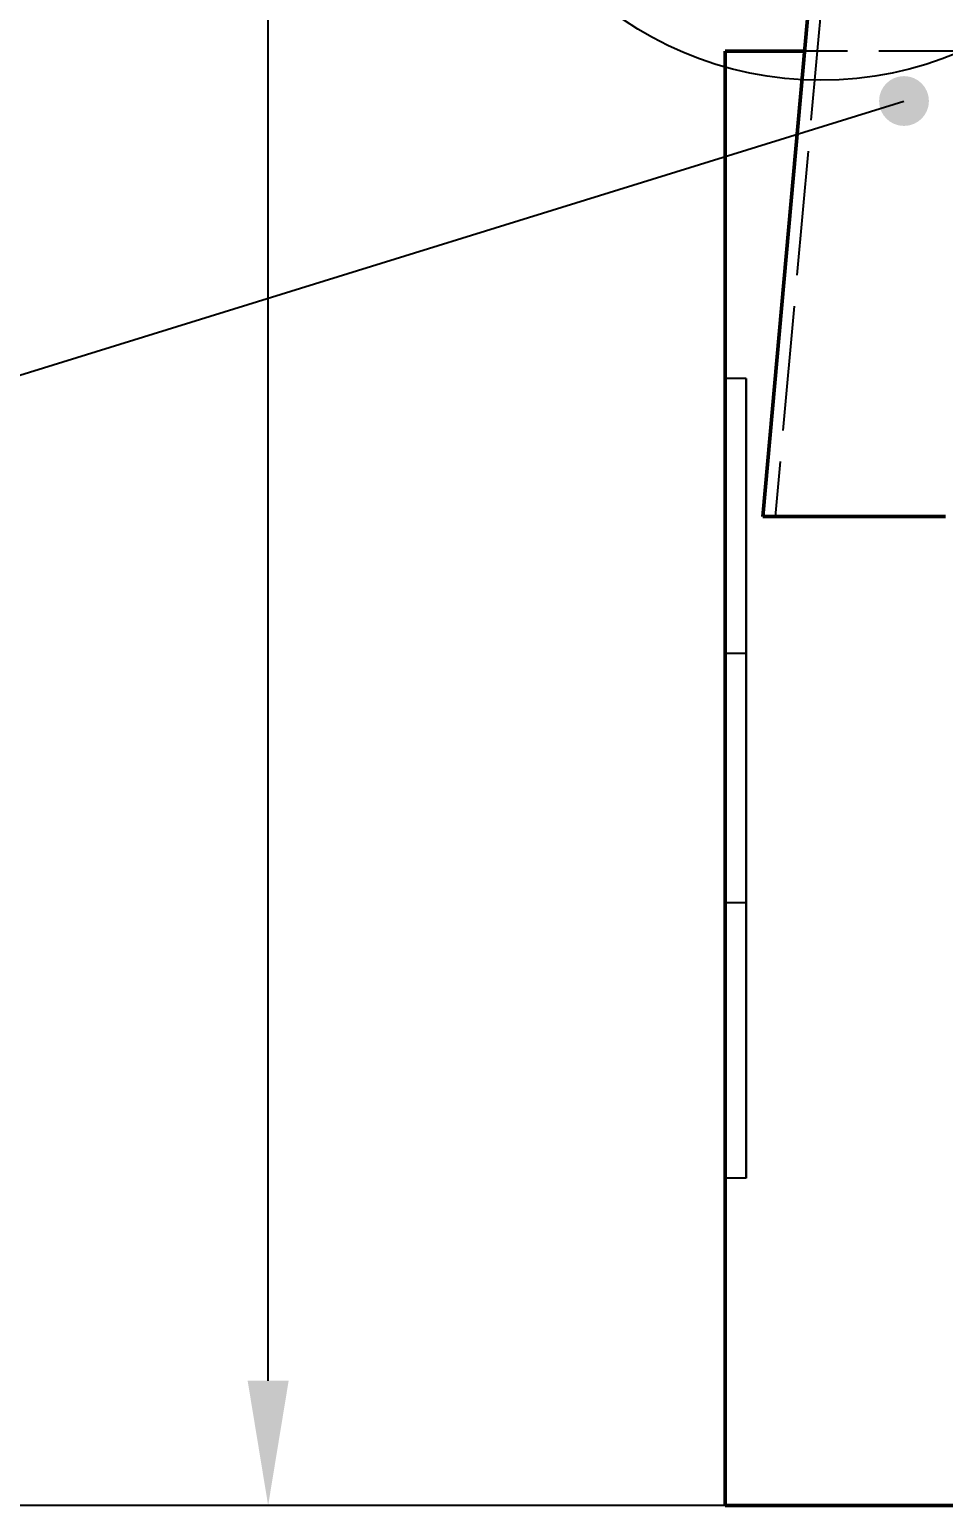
# Model space of a CAD drawing. Header units: millimetres. Extents: x 0 to 594, y 0 to 420.
# Drawn here: x 47.26 to 69.25, y 269 to 304.52 of the extents above; entities that cross this region are included whole.
import ezdxf

# ---------------------------------------------------------------- set-up
doc = ezdxf.new("R2010")
doc.units = ezdxf.units.MM
doc.linetypes.add('ISO02-TRAZOS', pattern=[3.75, 3, -0.75])
for name, color, linetype, lineweight in [('01-VISIBLE', 7, 'CONTINUOUS', 50), ('02-OCULTA', 4, 'ISO02-TRAZOS', 25), ('04-COTA', 3, 'CONTINUOUS', 25), ('08-FINA', 5, 'CONTINUOUS', 25)]:
    doc.layers.add(name, color=color, linetype=linetype, lineweight=lineweight)
doc.styles.add('ISO3098', font='isocpeur.ttf')
doc.dimstyles.new('FLAMA-ISO', dxfattribs={"dimtxt": 3.5, "dimasz": 3, "dimexe": 2, "dimexo": 1, "dimgap": 1, "dimtad": 1, "dimdec": 1, "dimtxsty": 'ISO3098', "dimcen": 2.5, "dimclrd": 3, "dimclre": 3, "dimclrt": 3, "dimazin": 3, "dimtfac": 1, "dimtmove": 0, "dimatfit": 3, "dimlwd": 25, "dimlwe": 25})

msp = doc.modelspace()

# ---------------------------------------------------------------- hatches: boundary and pattern name
at = {"layer": '08-FINA'}
h = msp.add_hatch(color=7, dxfattribs=at)
h.dxf.hatch_style = 1
edge = h.paths.add_edge_path()
edge.add_arc((68.3, 302.8), 0.6, 0, 360)

# ---------------------------------------------------------------- linework, layer by layer
at = {"layer": '01-VISIBLE'}
for p, q in [((66.7, 312.8), (64.9, 292.8)), ((65.908, 304), (64, 304)), ((71, 269), (64, 269))]:
    msp.add_line(p, q, dxfattribs=at)
for points in [[(64, 269), (64, 269.087), (64, 269.175), (64, 269.262), (64, 269.35), (64, 269.437), (64, 269.525), (64, 269.612), (64, 269.7), (64, 269.787), (64, 269.875), (64, 269.962), (64, 270.05), (64, 270.137), (64, 270.225), (64, 270.312), (64, 270.4), (64, 270.487), (64, 270.575), (64, 270.662), (64, 270.75), (64, 270.837), (64, 270.925), (64, 271.012), (64, 271.1), (64, 271.187), (64, 271.275), (64, 271.362), (64, 271.45), (64, 271.537), (64, 271.625), (64, 271.712), (64, 271.8), (64, 271.887), (64, 271.975), (64, 272.062), (64, 272.15), (64, 272.237), (64, 272.325), (64, 272.412), (64, 272.5), (64, 272.587), (64, 272.675), (64, 272.762), (64, 272.85), (64, 272.937), (64, 273.025), (64, 273.112), (64, 273.2), (64, 273.287), (64, 273.375), (64, 273.462), (64, 273.55), (64, 273.637), (64, 273.725), (64, 273.812), (64, 273.9), (64, 273.987), (64, 274.075), (64, 274.162), (64, 274.25), (64, 274.337), (64, 274.425), (64, 274.512), (64, 274.6), (64, 274.687), (64, 274.775), (64, 274.862), (64, 274.95), (64, 275.037), (64, 275.125), (64, 275.212), (64, 275.3), (64, 275.387), (64, 275.475), (64, 275.562), (64, 275.65), (64, 275.737), (64, 275.825), (64, 275.912), (64, 276), (64, 276.087), (64, 276.175), (64, 276.262), (64, 276.35), (64, 276.437), (64, 276.525), (64, 276.612), (64, 276.7), (64, 276.787), (64, 276.875), (64, 276.962), (64, 277.05), (64, 277.137), (64, 277.225), (64, 277.312), (64, 277.4), (64, 277.487), (64, 277.575), (64, 277.662), (64, 277.75), (64, 277.837), (64, 277.925), (64, 278.012), (64, 278.1), (64, 278.187), (64, 278.275), (64, 278.362), (64, 278.45), (64, 278.537), (64, 278.625), (64, 278.712), (64, 278.8), (64, 278.887), (64, 278.975), (64, 279.062), (64, 279.15), (64, 279.237), (64, 279.325), (64, 279.412), (64, 279.5), (64, 279.587), (64, 279.675), (64, 279.762), (64, 279.85), (64, 279.937), (64, 280.025), (64, 280.112), (64, 280.2), (64, 280.287), (64, 280.375), (64, 280.462), (64, 280.55), (64, 280.637), (64, 280.725), (64, 280.812), (64, 280.9), (64, 280.987), (64, 281.075), (64, 281.162), (64, 281.25), (64, 281.337), (64, 281.425), (64, 281.512), (64, 281.6), (64, 281.687), (64, 281.775), (64, 281.862), (64, 281.95), (64, 282.037), (64, 282.125), (64, 282.212), (64, 282.3), (64, 282.387), (64, 282.475), (64, 282.562), (64, 282.65), (64, 282.737), (64, 282.825), (64, 282.912), (64, 283), (64, 283.087), (64, 283.175), (64, 283.262), (64, 283.35), (64, 283.437), (64, 283.525), (64, 283.612), (64, 283.7), (64, 283.787), (64, 283.875), (64, 283.962), (64, 284.05), (64, 284.137), (64, 284.225), (64, 284.312), (64, 284.4), (64, 284.487), (64, 284.575), (64, 284.662), (64, 284.75), (64, 284.837), (64, 284.925), (64, 285.012), (64, 285.1), (64, 285.187), (64, 285.275), (64, 285.362), (64, 285.45), (64, 285.537), (64, 285.625), (64, 285.712), (64, 285.8), (64, 285.887), (64, 285.975), (64, 286.062), (64, 286.15), (64, 286.237), (64, 286.325), (64, 286.412), (64, 286.5), (64, 286.587), (64, 286.675), (64, 286.762), (64, 286.85), (64, 286.937), (64, 287.025), (64, 287.112), (64, 287.2), (64, 287.287), (64, 287.375), (64, 287.462), (64, 287.55), (64, 287.637), (64, 287.725), (64, 287.812), (64, 287.9), (64, 287.987), (64, 288.075), (64, 288.162), (64, 288.25), (64, 288.337), (64, 288.425), (64, 288.512), (64, 288.6), (64, 288.687), (64, 288.775), (64, 288.862), (64, 288.95), (64, 289.037), (64, 289.125), (64, 289.212), (64, 289.3), (64, 289.387), (64, 289.475), (64, 289.562), (64, 289.65), (64, 289.737), (64, 289.825), (64, 289.912), (64, 290), (64, 290.087), (64, 290.175), (64, 290.262), (64, 290.35), (64, 290.437), (64, 290.525), (64, 290.612), (64, 290.7), (64, 290.787), (64, 290.875), (64, 290.962), (64, 291.05), (64, 291.137), (64, 291.225), (64, 291.312), (64, 291.4), (64, 291.487), (64, 291.575), (64, 291.662), (64, 291.75), (64, 291.837), (64, 291.925), (64, 292.012), (64, 292.1), (64, 292.187), (64, 292.275), (64, 292.362), (64, 292.45), (64, 292.537), (64, 292.625), (64, 292.712), (64, 292.8), (64, 292.887), (64, 292.975), (64, 293.062), (64, 293.15), (64, 293.237), (64, 293.325), (64, 293.412), (64, 293.5), (64, 293.587), (64, 293.675), (64, 293.762), (64, 293.85), (64, 293.937), (64, 294.025), (64, 294.112), (64, 294.2), (64, 294.287), (64, 294.375), (64, 294.462), (64, 294.55), (64, 294.637), (64, 294.725), (64, 294.812), (64, 294.9), (64, 294.987), (64, 295.075), (64, 295.162), (64, 295.25), (64, 295.337), (64, 295.425), (64, 295.512), (64, 295.6), (64, 295.687), (64, 295.775), (64, 295.862), (64, 295.95), (64, 296.037), (64, 296.125), (64, 296.212), (64, 296.3), (64, 296.387), (64, 296.475), (64, 296.562), (64, 296.65), (64, 296.737), (64, 296.825), (64, 296.912), (64, 297), (64, 297.087), (64, 297.175), (64, 297.262), (64, 297.35), (64, 297.437), (64, 297.525), (64, 297.612), (64, 297.7), (64, 297.787), (64, 297.875), (64, 297.962), (64, 298.05), (64, 298.137), (64, 298.225), (64, 298.312), (64, 298.4), (64, 298.487), (64, 298.575), (64, 298.662), (64, 298.75), (64, 298.837), (64, 298.925), (64, 299.012), (64, 299.1), (64, 299.187), (64, 299.275), (64, 299.362), (64, 299.45), (64, 299.537), (64, 299.625), (64, 299.712), (64, 299.8), (64, 299.887), (64, 299.975), (64, 300.062), (64, 300.15), (64, 300.237), (64, 300.325), (64, 300.412), (64, 300.5), (64, 300.587), (64, 300.675), (64, 300.762), (64, 300.85), (64, 300.937), (64, 301.025), (64, 301.112), (64, 301.2), (64, 301.287), (64, 301.375), (64, 301.462), (64, 301.55), (64, 301.637), (64, 301.725), (64, 301.812), (64, 301.9), (64, 301.987), (64, 302.075), (64, 302.162), (64, 302.25), (64, 302.337), (64, 302.425), (64, 302.512), (64, 302.6), (64, 302.687), (64, 302.775), (64, 302.862), (64, 302.95), (64, 303.037), (64, 303.125), (64, 303.212), (64, 303.3), (64, 303.387), (64, 303.475), (64, 303.562), (64, 303.65), (64, 303.737), (64, 303.825), (64, 303.912), (64, 304)], [(69.3, 292.8), (69.25, 292.8), (69.2, 292.8), (69.15, 292.8), (69.1, 292.8), (69.05, 292.8), (69, 292.8), (68.95, 292.8), (68.9, 292.8), (68.85, 292.8), (68.8, 292.8), (68.75, 292.8), (68.7, 292.8), (68.65, 292.8), (68.6, 292.8), (68.55, 292.8), (68.5, 292.8), (68.45, 292.8), (68.4, 292.8), (68.35, 292.8), (68.3, 292.8), (68.25, 292.8), (68.2, 292.8), (68.15, 292.8), (68.1, 292.8), (68.05, 292.8), (68, 292.8), (67.95, 292.8), (67.9, 292.8), (67.85, 292.8), (67.8, 292.8), (67.75, 292.8), (67.7, 292.8), (67.65, 292.8), (67.6, 292.8), (67.55, 292.8), (67.5, 292.8), (67.45, 292.8), (67.4, 292.8), (67.35, 292.8), (67.3, 292.8), (67.25, 292.8), (67.2, 292.8), (67.15, 292.8), (67.1, 292.8), (67.05, 292.8), (67, 292.8), (66.95, 292.8), (66.9, 292.8), (66.85, 292.8), (66.8, 292.8), (66.75, 292.8), (66.7, 292.8), (66.65, 292.8), (66.6, 292.8), (66.55, 292.8), (66.5, 292.8), (66.45, 292.8), (66.4, 292.8), (66.35, 292.8), (66.3, 292.8), (66.25, 292.8), (66.2, 292.8), (66.15, 292.8), (66.1, 292.8), (66.05, 292.8), (66, 292.8), (65.95, 292.8), (65.9, 292.8), (65.85, 292.8), (65.8, 292.8), (65.75, 292.8), (65.7, 292.8), (65.65, 292.8), (65.6, 292.8), (65.55, 292.8), (65.5, 292.8), (65.45, 292.8), (65.4, 292.8), (65.35, 292.8), (65.3, 292.8), (65.25, 292.8), (65.2, 292.8), (65.15, 292.8), (65.1, 292.8), (65.05, 292.8), (65, 292.8), (64.95, 292.8), (64.9, 292.8)]]:
    msp.add_lwpolyline(points, dxfattribs=at)
at = {"layer": '02-OCULTA'}
for p, q in [((67, 312.8), (65.2, 292.8)), ((70.692, 304), (65.908, 304)), ((64.5, 296.125), (64, 296.125)), ((64.5, 289.5), (64, 289.5)), ((64.5, 283.5), (64, 283.5)), ((64.5, 276.875), (64, 276.875))]:
    msp.add_line(p, q, dxfattribs=at)
for points in [[(64, 304), (64, 303.912), (64, 303.825), (64, 303.737), (64, 303.65), (64, 303.562), (64, 303.475), (64, 303.387), (64, 303.3), (64, 303.212), (64, 303.125), (64, 303.037), (64, 302.95), (64, 302.862), (64, 302.775), (64, 302.687), (64, 302.6), (64, 302.512), (64, 302.425), (64, 302.337), (64, 302.25), (64, 302.162), (64, 302.075), (64, 301.987), (64, 301.9), (64, 301.812), (64, 301.725), (64, 301.637), (64, 301.55), (64, 301.462), (64, 301.375), (64, 301.287), (64, 301.2), (64, 301.112), (64, 301.025), (64, 300.937), (64, 300.85), (64, 300.762), (64, 300.675), (64, 300.587), (64, 300.5), (64, 300.412), (64, 300.325), (64, 300.237), (64, 300.15), (64, 300.062), (64, 299.975), (64, 299.887), (64, 299.8), (64, 299.712), (64, 299.625), (64, 299.537), (64, 299.45), (64, 299.362), (64, 299.275), (64, 299.187), (64, 299.1), (64, 299.012), (64, 298.925), (64, 298.837), (64, 298.75), (64, 298.662), (64, 298.575), (64, 298.487), (64, 298.4), (64, 298.312), (64, 298.225), (64, 298.137), (64, 298.05), (64, 297.962), (64, 297.875), (64, 297.787), (64, 297.7), (64, 297.612), (64, 297.525), (64, 297.437), (64, 297.35), (64, 297.262), (64, 297.175), (64, 297.087), (64, 297), (64, 296.912), (64, 296.825), (64, 296.737), (64, 296.65), (64, 296.562), (64, 296.475), (64, 296.387), (64, 296.3), (64, 296.212), (64, 296.125), (64, 296.037), (64, 295.95), (64, 295.862), (64, 295.775), (64, 295.687), (64, 295.6), (64, 295.512), (64, 295.425), (64, 295.337), (64, 295.25), (64, 295.162), (64, 295.075), (64, 294.987), (64, 294.9), (64, 294.812), (64, 294.725), (64, 294.637), (64, 294.55), (64, 294.462), (64, 294.375), (64, 294.287), (64, 294.2), (64, 294.112), (64, 294.025), (64, 293.937), (64, 293.85), (64, 293.762), (64, 293.675), (64, 293.587), (64, 293.5), (64, 293.412), (64, 293.325), (64, 293.237), (64, 293.15), (64, 293.062), (64, 292.975), (64, 292.887), (64, 292.8), (64, 292.712), (64, 292.625), (64, 292.537), (64, 292.45), (64, 292.362), (64, 292.275), (64, 292.187), (64, 292.1), (64, 292.012), (64, 291.925), (64, 291.837), (64, 291.75), (64, 291.662), (64, 291.575), (64, 291.487), (64, 291.4), (64, 291.312), (64, 291.225), (64, 291.137), (64, 291.05), (64, 290.962), (64, 290.875), (64, 290.787), (64, 290.7), (64, 290.612), (64, 290.525), (64, 290.437), (64, 290.35), (64, 290.262), (64, 290.175), (64, 290.087), (64, 290), (64, 289.912), (64, 289.825), (64, 289.737), (64, 289.65), (64, 289.562), (64, 289.475), (64, 289.387), (64, 289.3), (64, 289.212), (64, 289.125), (64, 289.037), (64, 288.95), (64, 288.862), (64, 288.775), (64, 288.687), (64, 288.6), (64, 288.512), (64, 288.425), (64, 288.337), (64, 288.25), (64, 288.162), (64, 288.075), (64, 287.987), (64, 287.9), (64, 287.812), (64, 287.725), (64, 287.637), (64, 287.55), (64, 287.462), (64, 287.375), (64, 287.287), (64, 287.2), (64, 287.112), (64, 287.025), (64, 286.937), (64, 286.85), (64, 286.762), (64, 286.675), (64, 286.587), (64, 286.5), (64, 286.412), (64, 286.325), (64, 286.237), (64, 286.15), (64, 286.062), (64, 285.975), (64, 285.887), (64, 285.8), (64, 285.712), (64, 285.625), (64, 285.537), (64, 285.45), (64, 285.362), (64, 285.275), (64, 285.187), (64, 285.1), (64, 285.012), (64, 284.925), (64, 284.837), (64, 284.75), (64, 284.662), (64, 284.575), (64, 284.487), (64, 284.4), (64, 284.312), (64, 284.225), (64, 284.137), (64, 284.05), (64, 283.962), (64, 283.875), (64, 283.787), (64, 283.7), (64, 283.612), (64, 283.525), (64, 283.437), (64, 283.35), (64, 283.262), (64, 283.175), (64, 283.087), (64, 283), (64, 282.912), (64, 282.825), (64, 282.737), (64, 282.65), (64, 282.562), (64, 282.475), (64, 282.387), (64, 282.3), (64, 282.212), (64, 282.125), (64, 282.037), (64, 281.95), (64, 281.862), (64, 281.775), (64, 281.687), (64, 281.6), (64, 281.512), (64, 281.425), (64, 281.337), (64, 281.25), (64, 281.162), (64, 281.075), (64, 280.987), (64, 280.9), (64, 280.812), (64, 280.725), (64, 280.637), (64, 280.55), (64, 280.462), (64, 280.375), (64, 280.287), (64, 280.2), (64, 280.112), (64, 280.025), (64, 279.937), (64, 279.85), (64, 279.762), (64, 279.675), (64, 279.587), (64, 279.5), (64, 279.412), (64, 279.325), (64, 279.237), (64, 279.15), (64, 279.062), (64, 278.975), (64, 278.887), (64, 278.8), (64, 278.712), (64, 278.625), (64, 278.537), (64, 278.45), (64, 278.362), (64, 278.275), (64, 278.187), (64, 278.1), (64, 278.012), (64, 277.925), (64, 277.837), (64, 277.75), (64, 277.662), (64, 277.575), (64, 277.487), (64, 277.4), (64, 277.312), (64, 277.225), (64, 277.137), (64, 277.05), (64, 276.962), (64, 276.875), (64, 276.787), (64, 276.7), (64, 276.612), (64, 276.525), (64, 276.437), (64, 276.35), (64, 276.262), (64, 276.175), (64, 276.087), (64, 276), (64, 275.912), (64, 275.825), (64, 275.737), (64, 275.65), (64, 275.562), (64, 275.475), (64, 275.387), (64, 275.3), (64, 275.212), (64, 275.125), (64, 275.037), (64, 274.95), (64, 274.862), (64, 274.775), (64, 274.687), (64, 274.6), (64, 274.512), (64, 274.425), (64, 274.337), (64, 274.25), (64, 274.162), (64, 274.075), (64, 273.987), (64, 273.9), (64, 273.812), (64, 273.725), (64, 273.637), (64, 273.55), (64, 273.462), (64, 273.375), (64, 273.287), (64, 273.2), (64, 273.112), (64, 273.025), (64, 272.937), (64, 272.85), (64, 272.762), (64, 272.675), (64, 272.587), (64, 272.5), (64, 272.412), (64, 272.325), (64, 272.237), (64, 272.15), (64, 272.062), (64, 271.975), (64, 271.887), (64, 271.8), (64, 271.712), (64, 271.625), (64, 271.537), (64, 271.45), (64, 271.362), (64, 271.275), (64, 271.187), (64, 271.1), (64, 271.012), (64, 270.925), (64, 270.837), (64, 270.75), (64, 270.662), (64, 270.575), (64, 270.487), (64, 270.4), (64, 270.312), (64, 270.225), (64, 270.137), (64, 270.05), (64, 269.962), (64, 269.875), (64, 269.787), (64, 269.7), (64, 269.612), (64, 269.525), (64, 269.437), (64, 269.35), (64, 269.262), (64, 269.175), (64, 269.087), (64, 269)], [(64, 276.875), (64, 276.925), (64, 276.975), (64, 277.025), (64, 277.075), (64, 277.125), (64, 277.175), (64, 277.225), (64, 277.275), (64, 277.325), (64, 277.375), (64, 277.425), (64, 277.475), (64, 277.525), (64, 277.575), (64, 277.625), (64, 277.675), (64, 277.725), (64, 277.775), (64, 277.825), (64, 277.875), (64, 277.925), (64, 277.975), (64, 278.025), (64, 278.075), (64, 278.125), (64, 278.175), (64, 278.225), (64, 278.275), (64, 278.325), (64, 278.375), (64, 278.425), (64, 278.475), (64, 278.525), (64, 278.575), (64, 278.625), (64, 278.675), (64, 278.725), (64, 278.775), (64, 278.825), (64, 278.875), (64, 278.925), (64, 278.975), (64, 279.025), (64, 279.075), (64, 279.125), (64, 279.175), (64, 279.225), (64, 279.275), (64, 279.325), (64, 279.375), (64, 279.425), (64, 279.475), (64, 279.525), (64, 279.575), (64, 279.625), (64, 279.675), (64, 279.725), (64, 279.775), (64, 279.825), (64, 279.875), (64, 279.925), (64, 279.975), (64, 280.025), (64, 280.075), (64, 280.125), (64, 280.175), (64, 280.225), (64, 280.275), (64, 280.325), (64, 280.375), (64, 280.425), (64, 280.475), (64, 280.525), (64, 280.575), (64, 280.625), (64, 280.675), (64, 280.725), (64, 280.775), (64, 280.825), (64, 280.875), (64, 280.925), (64, 280.975), (64, 281.025), (64, 281.075), (64, 281.125), (64, 281.175), (64, 281.225), (64, 281.275), (64, 281.325), (64, 281.375), (64, 281.425), (64, 281.475), (64, 281.525), (64, 281.575), (64, 281.625), (64, 281.675), (64, 281.725), (64, 281.775), (64, 281.825), (64, 281.875), (64, 281.925), (64, 281.975), (64, 282.025), (64, 282.075), (64, 282.125), (64, 282.175), (64, 282.225), (64, 282.275), (64, 282.325), (64, 282.375), (64, 282.425), (64, 282.475), (64, 282.525), (64, 282.575), (64, 282.625), (64, 282.675), (64, 282.725), (64, 282.775), (64, 282.825), (64, 282.875), (64, 282.925), (64, 282.975), (64, 283.025), (64, 283.075), (64, 283.125), (64, 283.175), (64, 283.225), (64, 283.275), (64, 283.325), (64, 283.375), (64, 283.425), (64, 283.475), (64, 283.525), (64, 283.575), (64, 283.625), (64, 283.675), (64, 283.725), (64, 283.775), (64, 283.825), (64, 283.875), (64, 283.925), (64, 283.975), (64, 284.025), (64, 284.075), (64, 284.125), (64, 284.175), (64, 284.225), (64, 284.275), (64, 284.325), (64, 284.375), (64, 284.425), (64, 284.475), (64, 284.525), (64, 284.575), (64, 284.625), (64, 284.675), (64, 284.725), (64, 284.775), (64, 284.825), (64, 284.875), (64, 284.925), (64, 284.975), (64, 285.025), (64, 285.075), (64, 285.125), (64, 285.175), (64, 285.225), (64, 285.275), (64, 285.325), (64, 285.375), (64, 285.425), (64, 285.475), (64, 285.525), (64, 285.575), (64, 285.625), (64, 285.675), (64, 285.725), (64, 285.775), (64, 285.825), (64, 285.875), (64, 285.925), (64, 285.975), (64, 286.025), (64, 286.075), (64, 286.125), (64, 286.175), (64, 286.225), (64, 286.275), (64, 286.325), (64, 286.375), (64, 286.425), (64, 286.475), (64, 286.525), (64, 286.575), (64, 286.625), (64, 286.675), (64, 286.725), (64, 286.775), (64, 286.825), (64, 286.875), (64, 286.925), (64, 286.975), (64, 287.025), (64, 287.075), (64, 287.125), (64, 287.175), (64, 287.225), (64, 287.275), (64, 287.325), (64, 287.375), (64, 287.425), (64, 287.475), (64, 287.525), (64, 287.575), (64, 287.625), (64, 287.675), (64, 287.725), (64, 287.775), (64, 287.825), (64, 287.875), (64, 287.925), (64, 287.975), (64, 288.025), (64, 288.075), (64, 288.125), (64, 288.175), (64, 288.225), (64, 288.275), (64, 288.325), (64, 288.375), (64, 288.425), (64, 288.475), (64, 288.525), (64, 288.575), (64, 288.625), (64, 288.675), (64, 288.725), (64, 288.775), (64, 288.825), (64, 288.875), (64, 288.925), (64, 288.975), (64, 289.025), (64, 289.075), (64, 289.125), (64, 289.175), (64, 289.225), (64, 289.275), (64, 289.325), (64, 289.375), (64, 289.425), (64, 289.475), (64, 289.525), (64, 289.575), (64, 289.625), (64, 289.675), (64, 289.725), (64, 289.775), (64, 289.825), (64, 289.875), (64, 289.925), (64, 289.975), (64, 290.025), (64, 290.075), (64, 290.125), (64, 290.175), (64, 290.225), (64, 290.275), (64, 290.325), (64, 290.375), (64, 290.425), (64, 290.475), (64, 290.525), (64, 290.575), (64, 290.625), (64, 290.675), (64, 290.725), (64, 290.775), (64, 290.825), (64, 290.875), (64, 290.925), (64, 290.975), (64, 291.025), (64, 291.075), (64, 291.125), (64, 291.175), (64, 291.225), (64, 291.275), (64, 291.325), (64, 291.375), (64, 291.425), (64, 291.475), (64, 291.525), (64, 291.575), (64, 291.625), (64, 291.675), (64, 291.725), (64, 291.775), (64, 291.825), (64, 291.875), (64, 291.925), (64, 291.975), (64, 292.025), (64, 292.075), (64, 292.125), (64, 292.175), (64, 292.225), (64, 292.275), (64, 292.325), (64, 292.375), (64, 292.425), (64, 292.475), (64, 292.525), (64, 292.575), (64, 292.625), (64, 292.675), (64, 292.725), (64, 292.775), (64, 292.825), (64, 292.875), (64, 292.925), (64, 292.975), (64, 293.025), (64, 293.075), (64, 293.125), (64, 293.175), (64, 293.225), (64, 293.275), (64, 293.325), (64, 293.375), (64, 293.425), (64, 293.475), (64, 293.525), (64, 293.575), (64, 293.625), (64, 293.675), (64, 293.725), (64, 293.775), (64, 293.825), (64, 293.875), (64, 293.925), (64, 293.975), (64, 294.025), (64, 294.075), (64, 294.125), (64, 294.175), (64, 294.225), (64, 294.275), (64, 294.325), (64, 294.375), (64, 294.425), (64, 294.475), (64, 294.525), (64, 294.575), (64, 294.625), (64, 294.675), (64, 294.725), (64, 294.775), (64, 294.825), (64, 294.875), (64, 294.925), (64, 294.975), (64, 295.025), (64, 295.075), (64, 295.125), (64, 295.175), (64, 295.225), (64, 295.275), (64, 295.325), (64, 295.375), (64, 295.425), (64, 295.475), (64, 295.525), (64, 295.575), (64, 295.625), (64, 295.675), (64, 295.725), (64, 295.775), (64, 295.825), (64, 295.875), (64, 295.925), (64, 295.975), (64, 296.025), (64, 296.075), (64, 296.125)], [(64, 296.125), (64, 296.075), (64, 296.025), (64, 295.975), (64, 295.925), (64, 295.875), (64, 295.825), (64, 295.775), (64, 295.725), (64, 295.675), (64, 295.625), (64, 295.575), (64, 295.525), (64, 295.475), (64, 295.425), (64, 295.375), (64, 295.325), (64, 295.275), (64, 295.225), (64, 295.175), (64, 295.125), (64, 295.075), (64, 295.025), (64, 294.975), (64, 294.925), (64, 294.875), (64, 294.825), (64, 294.775), (64, 294.725), (64, 294.675), (64, 294.625), (64, 294.575), (64, 294.525), (64, 294.475), (64, 294.425), (64, 294.375), (64, 294.325), (64, 294.275), (64, 294.225), (64, 294.175), (64, 294.125), (64, 294.075), (64, 294.025), (64, 293.975), (64, 293.925), (64, 293.875), (64, 293.825), (64, 293.775), (64, 293.725), (64, 293.675), (64, 293.625), (64, 293.575), (64, 293.525), (64, 293.475), (64, 293.425), (64, 293.375), (64, 293.325), (64, 293.275), (64, 293.225), (64, 293.175), (64, 293.125), (64, 293.075), (64, 293.025), (64, 292.975), (64, 292.925), (64, 292.875), (64, 292.825), (64, 292.775), (64, 292.725), (64, 292.675), (64, 292.625), (64, 292.575), (64, 292.525), (64, 292.475), (64, 292.425), (64, 292.375), (64, 292.325), (64, 292.275), (64, 292.225), (64, 292.175), (64, 292.125), (64, 292.075), (64, 292.025), (64, 291.975), (64, 291.925), (64, 291.875), (64, 291.825), (64, 291.775), (64, 291.725), (64, 291.675), (64, 291.625), (64, 291.575), (64, 291.525), (64, 291.475), (64, 291.425), (64, 291.375), (64, 291.325), (64, 291.275), (64, 291.225), (64, 291.175), (64, 291.125), (64, 291.075), (64, 291.025), (64, 290.975), (64, 290.925), (64, 290.875), (64, 290.825), (64, 290.775), (64, 290.725), (64, 290.675), (64, 290.625), (64, 290.575), (64, 290.525), (64, 290.475), (64, 290.425), (64, 290.375), (64, 290.325), (64, 290.275), (64, 290.225), (64, 290.175), (64, 290.125), (64, 290.075), (64, 290.025), (64, 289.975), (64, 289.925), (64, 289.875), (64, 289.825), (64, 289.775), (64, 289.725), (64, 289.675), (64, 289.625), (64, 289.575), (64, 289.525), (64, 289.475), (64, 289.425), (64, 289.375), (64, 289.325), (64, 289.275), (64, 289.225), (64, 289.175), (64, 289.125), (64, 289.075), (64, 289.025), (64, 288.975), (64, 288.925), (64, 288.875), (64, 288.825), (64, 288.775), (64, 288.725), (64, 288.675), (64, 288.625), (64, 288.575), (64, 288.525), (64, 288.475), (64, 288.425), (64, 288.375), (64, 288.325), (64, 288.275), (64, 288.225), (64, 288.175), (64, 288.125), (64, 288.075), (64, 288.025), (64, 287.975), (64, 287.925), (64, 287.875), (64, 287.825), (64, 287.775), (64, 287.725), (64, 287.675), (64, 287.625), (64, 287.575), (64, 287.525), (64, 287.475), (64, 287.425), (64, 287.375), (64, 287.325), (64, 287.275), (64, 287.225), (64, 287.175), (64, 287.125), (64, 287.075), (64, 287.025), (64, 286.975), (64, 286.925), (64, 286.875), (64, 286.825), (64, 286.775), (64, 286.725), (64, 286.675), (64, 286.625), (64, 286.575), (64, 286.525), (64, 286.475), (64, 286.425), (64, 286.375), (64, 286.325), (64, 286.275), (64, 286.225), (64, 286.175), (64, 286.125), (64, 286.075), (64, 286.025), (64, 285.975), (64, 285.925), (64, 285.875), (64, 285.825), (64, 285.775), (64, 285.725), (64, 285.675), (64, 285.625), (64, 285.575), (64, 285.525), (64, 285.475), (64, 285.425), (64, 285.375), (64, 285.325), (64, 285.275), (64, 285.225), (64, 285.175), (64, 285.125), (64, 285.075), (64, 285.025), (64, 284.975), (64, 284.925), (64, 284.875), (64, 284.825), (64, 284.775), (64, 284.725), (64, 284.675), (64, 284.625), (64, 284.575), (64, 284.525), (64, 284.475), (64, 284.425), (64, 284.375), (64, 284.325), (64, 284.275), (64, 284.225), (64, 284.175), (64, 284.125), (64, 284.075), (64, 284.025), (64, 283.975), (64, 283.925), (64, 283.875), (64, 283.825), (64, 283.775), (64, 283.725), (64, 283.675), (64, 283.625), (64, 283.575), (64, 283.525), (64, 283.475), (64, 283.425), (64, 283.375), (64, 283.325), (64, 283.275), (64, 283.225), (64, 283.175), (64, 283.125), (64, 283.075), (64, 283.025), (64, 282.975), (64, 282.925), (64, 282.875), (64, 282.825), (64, 282.775), (64, 282.725), (64, 282.675), (64, 282.625), (64, 282.575), (64, 282.525), (64, 282.475), (64, 282.425), (64, 282.375), (64, 282.325), (64, 282.275), (64, 282.225), (64, 282.175), (64, 282.125), (64, 282.075), (64, 282.025), (64, 281.975), (64, 281.925), (64, 281.875), (64, 281.825), (64, 281.775), (64, 281.725), (64, 281.675), (64, 281.625), (64, 281.575), (64, 281.525), (64, 281.475), (64, 281.425), (64, 281.375), (64, 281.325), (64, 281.275), (64, 281.225), (64, 281.175), (64, 281.125), (64, 281.075), (64, 281.025), (64, 280.975), (64, 280.925), (64, 280.875), (64, 280.825), (64, 280.775), (64, 280.725), (64, 280.675), (64, 280.625), (64, 280.575), (64, 280.525), (64, 280.475), (64, 280.425), (64, 280.375), (64, 280.325), (64, 280.275), (64, 280.225), (64, 280.175), (64, 280.125), (64, 280.075), (64, 280.025), (64, 279.975), (64, 279.925), (64, 279.875), (64, 279.825), (64, 279.775), (64, 279.725), (64, 279.675), (64, 279.625), (64, 279.575), (64, 279.525), (64, 279.475), (64, 279.425), (64, 279.375), (64, 279.325), (64, 279.275), (64, 279.225), (64, 279.175), (64, 279.125), (64, 279.075), (64, 279.025), (64, 278.975), (64, 278.925), (64, 278.875), (64, 278.825), (64, 278.775), (64, 278.725), (64, 278.675), (64, 278.625), (64, 278.575), (64, 278.525), (64, 278.475), (64, 278.425), (64, 278.375), (64, 278.325), (64, 278.275), (64, 278.225), (64, 278.175), (64, 278.125), (64, 278.075), (64, 278.025), (64, 277.975), (64, 277.925), (64, 277.875), (64, 277.825), (64, 277.775), (64, 277.725), (64, 277.675), (64, 277.625), (64, 277.575), (64, 277.525), (64, 277.475), (64, 277.425), (64, 277.375), (64, 277.325), (64, 277.275), (64, 277.225), (64, 277.175), (64, 277.125), (64, 277.075), (64, 277.025), (64, 276.975), (64, 276.925), (64, 276.875)], [(64.5, 276.875), (64.5, 276.925), (64.5, 276.975), (64.5, 277.025), (64.5, 277.075), (64.5, 277.125), (64.5, 277.175), (64.5, 277.225), (64.5, 277.275), (64.5, 277.325), (64.5, 277.375), (64.5, 277.425), (64.5, 277.475), (64.5, 277.525), (64.5, 277.575), (64.5, 277.625), (64.5, 277.675), (64.5, 277.725), (64.5, 277.775), (64.5, 277.825), (64.5, 277.875), (64.5, 277.925), (64.5, 277.975), (64.5, 278.025), (64.5, 278.075), (64.5, 278.125), (64.5, 278.175), (64.5, 278.225), (64.5, 278.275), (64.5, 278.325), (64.5, 278.375), (64.5, 278.425), (64.5, 278.475), (64.5, 278.525), (64.5, 278.575), (64.5, 278.625), (64.5, 278.675), (64.5, 278.725), (64.5, 278.775), (64.5, 278.825), (64.5, 278.875), (64.5, 278.925), (64.5, 278.975), (64.5, 279.025), (64.5, 279.075), (64.5, 279.125), (64.5, 279.175), (64.5, 279.225), (64.5, 279.275), (64.5, 279.325), (64.5, 279.375), (64.5, 279.425), (64.5, 279.475), (64.5, 279.525), (64.5, 279.575), (64.5, 279.625), (64.5, 279.675), (64.5, 279.725), (64.5, 279.775), (64.5, 279.825), (64.5, 279.875), (64.5, 279.925), (64.5, 279.975), (64.5, 280.025), (64.5, 280.075), (64.5, 280.125), (64.5, 280.175), (64.5, 280.225), (64.5, 280.275), (64.5, 280.325), (64.5, 280.375), (64.5, 280.425), (64.5, 280.475), (64.5, 280.525), (64.5, 280.575), (64.5, 280.625), (64.5, 280.675), (64.5, 280.725), (64.5, 280.775), (64.5, 280.825), (64.5, 280.875), (64.5, 280.925), (64.5, 280.975), (64.5, 281.025), (64.5, 281.075), (64.5, 281.125), (64.5, 281.175), (64.5, 281.225), (64.5, 281.275), (64.5, 281.325), (64.5, 281.375), (64.5, 281.425), (64.5, 281.475), (64.5, 281.525), (64.5, 281.575), (64.5, 281.625), (64.5, 281.675), (64.5, 281.725), (64.5, 281.775), (64.5, 281.825), (64.5, 281.875), (64.5, 281.925), (64.5, 281.975), (64.5, 282.025), (64.5, 282.075), (64.5, 282.125), (64.5, 282.175), (64.5, 282.225), (64.5, 282.275), (64.5, 282.325), (64.5, 282.375), (64.5, 282.425), (64.5, 282.475), (64.5, 282.525), (64.5, 282.575), (64.5, 282.625), (64.5, 282.675), (64.5, 282.725), (64.5, 282.775), (64.5, 282.825), (64.5, 282.875), (64.5, 282.925), (64.5, 282.975), (64.5, 283.025), (64.5, 283.075), (64.5, 283.125), (64.5, 283.175), (64.5, 283.225), (64.5, 283.275), (64.5, 283.325), (64.5, 283.375), (64.5, 283.425), (64.5, 283.475), (64.5, 283.525), (64.5, 283.575), (64.5, 283.625), (64.5, 283.675), (64.5, 283.725), (64.5, 283.775), (64.5, 283.825), (64.5, 283.875), (64.5, 283.925), (64.5, 283.975), (64.5, 284.025), (64.5, 284.075), (64.5, 284.125), (64.5, 284.175), (64.5, 284.225), (64.5, 284.275), (64.5, 284.325), (64.5, 284.375), (64.5, 284.425), (64.5, 284.475), (64.5, 284.525), (64.5, 284.575), (64.5, 284.625), (64.5, 284.675), (64.5, 284.725), (64.5, 284.775), (64.5, 284.825), (64.5, 284.875), (64.5, 284.925), (64.5, 284.975), (64.5, 285.025), (64.5, 285.075), (64.5, 285.125), (64.5, 285.175), (64.5, 285.225), (64.5, 285.275), (64.5, 285.325), (64.5, 285.375), (64.5, 285.425), (64.5, 285.475), (64.5, 285.525), (64.5, 285.575), (64.5, 285.625), (64.5, 285.675), (64.5, 285.725), (64.5, 285.775), (64.5, 285.825), (64.5, 285.875), (64.5, 285.925), (64.5, 285.975), (64.5, 286.025), (64.5, 286.075), (64.5, 286.125), (64.5, 286.175), (64.5, 286.225), (64.5, 286.275), (64.5, 286.325), (64.5, 286.375), (64.5, 286.425), (64.5, 286.475), (64.5, 286.525), (64.5, 286.575), (64.5, 286.625), (64.5, 286.675), (64.5, 286.725), (64.5, 286.775), (64.5, 286.825), (64.5, 286.875), (64.5, 286.925), (64.5, 286.975), (64.5, 287.025), (64.5, 287.075), (64.5, 287.125), (64.5, 287.175), (64.5, 287.225), (64.5, 287.275), (64.5, 287.325), (64.5, 287.375), (64.5, 287.425), (64.5, 287.475), (64.5, 287.525), (64.5, 287.575), (64.5, 287.625), (64.5, 287.675), (64.5, 287.725), (64.5, 287.775), (64.5, 287.825), (64.5, 287.875), (64.5, 287.925), (64.5, 287.975), (64.5, 288.025), (64.5, 288.075), (64.5, 288.125), (64.5, 288.175), (64.5, 288.225), (64.5, 288.275), (64.5, 288.325), (64.5, 288.375), (64.5, 288.425), (64.5, 288.475), (64.5, 288.525), (64.5, 288.575), (64.5, 288.625), (64.5, 288.675), (64.5, 288.725), (64.5, 288.775), (64.5, 288.825), (64.5, 288.875), (64.5, 288.925), (64.5, 288.975), (64.5, 289.025), (64.5, 289.075), (64.5, 289.125), (64.5, 289.175), (64.5, 289.225), (64.5, 289.275), (64.5, 289.325), (64.5, 289.375), (64.5, 289.425), (64.5, 289.475), (64.5, 289.525), (64.5, 289.575), (64.5, 289.625), (64.5, 289.675), (64.5, 289.725), (64.5, 289.775), (64.5, 289.825), (64.5, 289.875), (64.5, 289.925), (64.5, 289.975), (64.5, 290.025), (64.5, 290.075), (64.5, 290.125), (64.5, 290.175), (64.5, 290.225), (64.5, 290.275), (64.5, 290.325), (64.5, 290.375), (64.5, 290.425), (64.5, 290.475), (64.5, 290.525), (64.5, 290.575), (64.5, 290.625), (64.5, 290.675), (64.5, 290.725), (64.5, 290.775), (64.5, 290.825), (64.5, 290.875), (64.5, 290.925), (64.5, 290.975), (64.5, 291.025), (64.5, 291.075), (64.5, 291.125), (64.5, 291.175), (64.5, 291.225), (64.5, 291.275), (64.5, 291.325), (64.5, 291.375), (64.5, 291.425), (64.5, 291.475), (64.5, 291.525), (64.5, 291.575), (64.5, 291.625), (64.5, 291.675), (64.5, 291.725), (64.5, 291.775), (64.5, 291.825), (64.5, 291.875), (64.5, 291.925), (64.5, 291.975), (64.5, 292.025), (64.5, 292.075), (64.5, 292.125), (64.5, 292.175), (64.5, 292.225), (64.5, 292.275), (64.5, 292.325), (64.5, 292.375), (64.5, 292.425), (64.5, 292.475), (64.5, 292.525), (64.5, 292.575), (64.5, 292.625), (64.5, 292.675), (64.5, 292.725), (64.5, 292.775), (64.5, 292.825), (64.5, 292.875), (64.5, 292.925), (64.5, 292.975), (64.5, 293.025), (64.5, 293.075), (64.5, 293.125), (64.5, 293.175), (64.5, 293.225), (64.5, 293.275), (64.5, 293.325), (64.5, 293.375), (64.5, 293.425), (64.5, 293.475), (64.5, 293.525), (64.5, 293.575), (64.5, 293.625), (64.5, 293.675), (64.5, 293.725), (64.5, 293.775), (64.5, 293.825), (64.5, 293.875), (64.5, 293.925), (64.5, 293.975), (64.5, 294.025), (64.5, 294.075), (64.5, 294.125), (64.5, 294.175), (64.5, 294.225), (64.5, 294.275), (64.5, 294.325), (64.5, 294.375), (64.5, 294.425), (64.5, 294.475), (64.5, 294.525), (64.5, 294.575), (64.5, 294.625), (64.5, 294.675), (64.5, 294.725), (64.5, 294.775), (64.5, 294.825), (64.5, 294.875), (64.5, 294.925), (64.5, 294.975), (64.5, 295.025), (64.5, 295.075), (64.5, 295.125), (64.5, 295.175), (64.5, 295.225), (64.5, 295.275), (64.5, 295.325), (64.5, 295.375), (64.5, 295.425), (64.5, 295.475), (64.5, 295.525), (64.5, 295.575), (64.5, 295.625), (64.5, 295.675), (64.5, 295.725), (64.5, 295.775), (64.5, 295.825), (64.5, 295.875), (64.5, 295.925), (64.5, 295.975), (64.5, 296.025), (64.5, 296.075), (64.5, 296.125)], [(64.5, 296.125), (64.5, 296.075), (64.5, 296.025), (64.5, 295.975), (64.5, 295.925), (64.5, 295.875), (64.5, 295.825), (64.5, 295.775), (64.5, 295.725), (64.5, 295.675), (64.5, 295.625), (64.5, 295.575), (64.5, 295.525), (64.5, 295.475), (64.5, 295.425), (64.5, 295.375), (64.5, 295.325), (64.5, 295.275), (64.5, 295.225), (64.5, 295.175), (64.5, 295.125), (64.5, 295.075), (64.5, 295.025), (64.5, 294.975), (64.5, 294.925), (64.5, 294.875), (64.5, 294.825), (64.5, 294.775), (64.5, 294.725), (64.5, 294.675), (64.5, 294.625), (64.5, 294.575), (64.5, 294.525), (64.5, 294.475), (64.5, 294.425), (64.5, 294.375), (64.5, 294.325), (64.5, 294.275), (64.5, 294.225), (64.5, 294.175), (64.5, 294.125), (64.5, 294.075), (64.5, 294.025), (64.5, 293.975), (64.5, 293.925), (64.5, 293.875), (64.5, 293.825), (64.5, 293.775), (64.5, 293.725), (64.5, 293.675), (64.5, 293.625), (64.5, 293.575), (64.5, 293.525), (64.5, 293.475), (64.5, 293.425), (64.5, 293.375), (64.5, 293.325), (64.5, 293.275), (64.5, 293.225), (64.5, 293.175), (64.5, 293.125), (64.5, 293.075), (64.5, 293.025), (64.5, 292.975), (64.5, 292.925), (64.5, 292.875), (64.5, 292.825), (64.5, 292.775), (64.5, 292.725), (64.5, 292.675), (64.5, 292.625), (64.5, 292.575), (64.5, 292.525), (64.5, 292.475), (64.5, 292.425), (64.5, 292.375), (64.5, 292.325), (64.5, 292.275), (64.5, 292.225), (64.5, 292.175), (64.5, 292.125), (64.5, 292.075), (64.5, 292.025), (64.5, 291.975), (64.5, 291.925), (64.5, 291.875), (64.5, 291.825), (64.5, 291.775), (64.5, 291.725), (64.5, 291.675), (64.5, 291.625), (64.5, 291.575), (64.5, 291.525), (64.5, 291.475), (64.5, 291.425), (64.5, 291.375), (64.5, 291.325), (64.5, 291.275), (64.5, 291.225), (64.5, 291.175), (64.5, 291.125), (64.5, 291.075), (64.5, 291.025), (64.5, 290.975), (64.5, 290.925), (64.5, 290.875), (64.5, 290.825), (64.5, 290.775), (64.5, 290.725), (64.5, 290.675), (64.5, 290.625), (64.5, 290.575), (64.5, 290.525), (64.5, 290.475), (64.5, 290.425), (64.5, 290.375), (64.5, 290.325), (64.5, 290.275), (64.5, 290.225), (64.5, 290.175), (64.5, 290.125), (64.5, 290.075), (64.5, 290.025), (64.5, 289.975), (64.5, 289.925), (64.5, 289.875), (64.5, 289.825), (64.5, 289.775), (64.5, 289.725), (64.5, 289.675), (64.5, 289.625), (64.5, 289.575), (64.5, 289.525), (64.5, 289.475), (64.5, 289.425), (64.5, 289.375), (64.5, 289.325), (64.5, 289.275), (64.5, 289.225), (64.5, 289.175), (64.5, 289.125), (64.5, 289.075), (64.5, 289.025), (64.5, 288.975), (64.5, 288.925), (64.5, 288.875), (64.5, 288.825), (64.5, 288.775), (64.5, 288.725), (64.5, 288.675), (64.5, 288.625), (64.5, 288.575), (64.5, 288.525), (64.5, 288.475), (64.5, 288.425), (64.5, 288.375), (64.5, 288.325), (64.5, 288.275), (64.5, 288.225), (64.5, 288.175), (64.5, 288.125), (64.5, 288.075), (64.5, 288.025), (64.5, 287.975), (64.5, 287.925), (64.5, 287.875), (64.5, 287.825), (64.5, 287.775), (64.5, 287.725), (64.5, 287.675), (64.5, 287.625), (64.5, 287.575), (64.5, 287.525), (64.5, 287.475), (64.5, 287.425), (64.5, 287.375), (64.5, 287.325), (64.5, 287.275), (64.5, 287.225), (64.5, 287.175), (64.5, 287.125), (64.5, 287.075), (64.5, 287.025), (64.5, 286.975), (64.5, 286.925), (64.5, 286.875), (64.5, 286.825), (64.5, 286.775), (64.5, 286.725), (64.5, 286.675), (64.5, 286.625), (64.5, 286.575), (64.5, 286.525), (64.5, 286.475), (64.5, 286.425), (64.5, 286.375), (64.5, 286.325), (64.5, 286.275), (64.5, 286.225), (64.5, 286.175), (64.5, 286.125), (64.5, 286.075), (64.5, 286.025), (64.5, 285.975), (64.5, 285.925), (64.5, 285.875), (64.5, 285.825), (64.5, 285.775), (64.5, 285.725), (64.5, 285.675), (64.5, 285.625), (64.5, 285.575), (64.5, 285.525), (64.5, 285.475), (64.5, 285.425), (64.5, 285.375), (64.5, 285.325), (64.5, 285.275), (64.5, 285.225), (64.5, 285.175), (64.5, 285.125), (64.5, 285.075), (64.5, 285.025), (64.5, 284.975), (64.5, 284.925), (64.5, 284.875), (64.5, 284.825), (64.5, 284.775), (64.5, 284.725), (64.5, 284.675), (64.5, 284.625), (64.5, 284.575), (64.5, 284.525), (64.5, 284.475), (64.5, 284.425), (64.5, 284.375), (64.5, 284.325), (64.5, 284.275), (64.5, 284.225), (64.5, 284.175), (64.5, 284.125), (64.5, 284.075), (64.5, 284.025), (64.5, 283.975), (64.5, 283.925), (64.5, 283.875), (64.5, 283.825), (64.5, 283.775), (64.5, 283.725), (64.5, 283.675), (64.5, 283.625), (64.5, 283.575), (64.5, 283.525), (64.5, 283.475), (64.5, 283.425), (64.5, 283.375), (64.5, 283.325), (64.5, 283.275), (64.5, 283.225), (64.5, 283.175), (64.5, 283.125), (64.5, 283.075), (64.5, 283.025), (64.5, 282.975), (64.5, 282.925), (64.5, 282.875), (64.5, 282.825), (64.5, 282.775), (64.5, 282.725), (64.5, 282.675), (64.5, 282.625), (64.5, 282.575), (64.5, 282.525), (64.5, 282.475), (64.5, 282.425), (64.5, 282.375), (64.5, 282.325), (64.5, 282.275), (64.5, 282.225), (64.5, 282.175), (64.5, 282.125), (64.5, 282.075), (64.5, 282.025), (64.5, 281.975), (64.5, 281.925), (64.5, 281.875), (64.5, 281.825), (64.5, 281.775), (64.5, 281.725), (64.5, 281.675), (64.5, 281.625), (64.5, 281.575), (64.5, 281.525), (64.5, 281.475), (64.5, 281.425), (64.5, 281.375), (64.5, 281.325), (64.5, 281.275), (64.5, 281.225), (64.5, 281.175), (64.5, 281.125), (64.5, 281.075), (64.5, 281.025), (64.5, 280.975), (64.5, 280.925), (64.5, 280.875), (64.5, 280.825), (64.5, 280.775), (64.5, 280.725), (64.5, 280.675), (64.5, 280.625), (64.5, 280.575), (64.5, 280.525), (64.5, 280.475), (64.5, 280.425), (64.5, 280.375), (64.5, 280.325), (64.5, 280.275), (64.5, 280.225), (64.5, 280.175), (64.5, 280.125), (64.5, 280.075), (64.5, 280.025), (64.5, 279.975), (64.5, 279.925), (64.5, 279.875), (64.5, 279.825), (64.5, 279.775), (64.5, 279.725), (64.5, 279.675), (64.5, 279.625), (64.5, 279.575), (64.5, 279.525), (64.5, 279.475), (64.5, 279.425), (64.5, 279.375), (64.5, 279.325), (64.5, 279.275), (64.5, 279.225), (64.5, 279.175), (64.5, 279.125), (64.5, 279.075), (64.5, 279.025), (64.5, 278.975), (64.5, 278.925), (64.5, 278.875), (64.5, 278.825), (64.5, 278.775), (64.5, 278.725), (64.5, 278.675), (64.5, 278.625), (64.5, 278.575), (64.5, 278.525), (64.5, 278.475), (64.5, 278.425), (64.5, 278.375), (64.5, 278.325), (64.5, 278.275), (64.5, 278.225), (64.5, 278.175), (64.5, 278.125), (64.5, 278.075), (64.5, 278.025), (64.5, 277.975), (64.5, 277.925), (64.5, 277.875), (64.5, 277.825), (64.5, 277.775), (64.5, 277.725), (64.5, 277.675), (64.5, 277.625), (64.5, 277.575), (64.5, 277.525), (64.5, 277.475), (64.5, 277.425), (64.5, 277.375), (64.5, 277.325), (64.5, 277.275), (64.5, 277.225), (64.5, 277.175), (64.5, 277.125), (64.5, 277.075), (64.5, 277.025), (64.5, 276.975), (64.5, 276.925), (64.5, 276.875)], [(64.9, 292.8), (64.95, 292.8), (65, 292.8), (65.05, 292.8), (65.1, 292.8), (65.15, 292.8), (65.2, 292.8), (65.25, 292.8), (65.3, 292.8), (65.35, 292.8), (65.4, 292.8), (65.45, 292.8), (65.5, 292.8), (65.55, 292.8), (65.6, 292.8), (65.65, 292.8), (65.7, 292.8), (65.75, 292.8), (65.8, 292.8), (65.85, 292.8), (65.9, 292.8), (65.95, 292.8), (66, 292.8), (66.05, 292.8), (66.1, 292.8), (66.15, 292.8), (66.2, 292.8), (66.25, 292.8), (66.3, 292.8), (66.35, 292.8), (66.4, 292.8), (66.45, 292.8), (66.5, 292.8), (66.55, 292.8), (66.6, 292.8), (66.65, 292.8), (66.7, 292.8), (66.75, 292.8), (66.8, 292.8), (66.85, 292.8), (66.9, 292.8), (66.95, 292.8), (67, 292.8), (67.05, 292.8), (67.1, 292.8), (67.15, 292.8), (67.2, 292.8), (67.25, 292.8), (67.3, 292.8), (67.35, 292.8), (67.4, 292.8), (67.45, 292.8), (67.5, 292.8), (67.55, 292.8), (67.6, 292.8), (67.65, 292.8), (67.7, 292.8), (67.75, 292.8), (67.8, 292.8), (67.85, 292.8), (67.9, 292.8), (67.95, 292.8), (68, 292.8), (68.05, 292.8), (68.1, 292.8), (68.15, 292.8), (68.2, 292.8), (68.25, 292.8), (68.3, 292.8), (68.35, 292.8), (68.4, 292.8), (68.45, 292.8), (68.5, 292.8), (68.55, 292.8), (68.6, 292.8), (68.65, 292.8), (68.7, 292.8), (68.75, 292.8), (68.8, 292.8), (68.85, 292.8), (68.9, 292.8), (68.95, 292.8), (69, 292.8), (69.05, 292.8), (69.1, 292.8), (69.15, 292.8), (69.2, 292.8), (69.25, 292.8), (69.3, 292.8)], [(65.2, 292.8), (65.25, 292.8), (65.3, 292.8), (65.35, 292.8), (65.4, 292.8), (65.45, 292.8), (65.5, 292.8), (65.55, 292.8), (65.6, 292.8), (65.65, 292.8), (65.7, 292.8), (65.75, 292.8), (65.8, 292.8), (65.85, 292.8), (65.9, 292.8), (65.95, 292.8), (66, 292.8), (66.05, 292.8), (66.1, 292.8), (66.15, 292.8), (66.2, 292.8), (66.25, 292.8), (66.3, 292.8), (66.35, 292.8), (66.4, 292.8), (66.45, 292.8), (66.5, 292.8), (66.55, 292.8), (66.6, 292.8), (66.65, 292.8), (66.7, 292.8), (66.75, 292.8), (66.8, 292.8), (66.85, 292.8), (66.9, 292.8), (66.95, 292.8), (67, 292.8), (67.05, 292.8), (67.1, 292.8), (67.15, 292.8), (67.2, 292.8), (67.25, 292.8), (67.3, 292.8), (67.35, 292.8), (67.4, 292.8), (67.45, 292.8), (67.5, 292.8), (67.55, 292.8), (67.6, 292.8), (67.65, 292.8), (67.7, 292.8), (67.75, 292.8), (67.8, 292.8), (67.85, 292.8), (67.9, 292.8), (67.95, 292.8), (68, 292.8), (68.05, 292.8), (68.1, 292.8), (68.15, 292.8), (68.2, 292.8), (68.25, 292.8), (68.3, 292.8), (68.35, 292.8), (68.4, 292.8), (68.45, 292.8), (68.5, 292.8), (68.55, 292.8), (68.6, 292.8), (68.65, 292.8), (68.7, 292.8), (68.75, 292.8), (68.8, 292.8), (68.85, 292.8), (68.9, 292.8), (68.95, 292.8), (69, 292.8), (69.05, 292.8), (69.1, 292.8), (69.15, 292.8), (69.2, 292.8), (69.25, 292.8), (69.3, 292.8)], [(69.3, 292.8), (69.25, 292.8), (69.2, 292.8), (69.15, 292.8), (69.1, 292.8), (69.05, 292.8), (69, 292.8), (68.95, 292.8), (68.9, 292.8), (68.85, 292.8), (68.8, 292.8), (68.75, 292.8), (68.7, 292.8), (68.65, 292.8), (68.6, 292.8), (68.55, 292.8), (68.5, 292.8), (68.45, 292.8), (68.4, 292.8), (68.35, 292.8), (68.3, 292.8), (68.25, 292.8), (68.2, 292.8), (68.15, 292.8), (68.1, 292.8), (68.05, 292.8), (68, 292.8), (67.95, 292.8), (67.9, 292.8), (67.85, 292.8), (67.8, 292.8), (67.75, 292.8), (67.7, 292.8), (67.65, 292.8), (67.6, 292.8), (67.55, 292.8), (67.5, 292.8), (67.45, 292.8), (67.4, 292.8), (67.35, 292.8), (67.3, 292.8), (67.25, 292.8), (67.2, 292.8), (67.15, 292.8), (67.1, 292.8), (67.05, 292.8), (67, 292.8), (66.95, 292.8), (66.9, 292.8), (66.85, 292.8), (66.8, 292.8), (66.75, 292.8), (66.7, 292.8), (66.65, 292.8), (66.6, 292.8), (66.55, 292.8), (66.5, 292.8), (66.45, 292.8), (66.4, 292.8), (66.35, 292.8), (66.3, 292.8), (66.25, 292.8), (66.2, 292.8), (66.15, 292.8), (66.1, 292.8), (66.05, 292.8), (66, 292.8), (65.95, 292.8), (65.9, 292.8), (65.85, 292.8), (65.8, 292.8), (65.75, 292.8), (65.7, 292.8), (65.65, 292.8), (65.6, 292.8), (65.55, 292.8), (65.5, 292.8), (65.45, 292.8), (65.4, 292.8), (65.35, 292.8), (65.3, 292.8), (65.25, 292.8), (65.2, 292.8)], [(64, 283.5), (64, 283.55), (64, 283.6), (64, 283.65), (64, 283.7), (64, 283.75), (64, 283.8), (64, 283.85), (64, 283.9), (64, 283.95), (64, 284), (64, 284.05), (64, 284.1), (64, 284.15), (64, 284.2), (64, 284.25), (64, 284.3), (64, 284.35), (64, 284.4), (64, 284.45), (64, 284.5), (64, 284.55), (64, 284.6), (64, 284.65), (64, 284.7), (64, 284.75), (64, 284.8), (64, 284.85), (64, 284.9), (64, 284.95), (64, 285), (64, 285.05), (64, 285.1), (64, 285.15), (64, 285.2), (64, 285.25), (64, 285.3), (64, 285.35), (64, 285.4), (64, 285.45), (64, 285.5), (64, 285.55), (64, 285.6), (64, 285.65), (64, 285.7), (64, 285.75), (64, 285.8), (64, 285.85), (64, 285.9), (64, 285.95), (64, 286), (64, 286.05), (64, 286.1), (64, 286.15), (64, 286.2), (64, 286.25), (64, 286.3), (64, 286.35), (64, 286.4), (64, 286.45), (64, 286.5), (64, 286.55), (64, 286.6), (64, 286.65), (64, 286.7), (64, 286.75), (64, 286.8), (64, 286.85), (64, 286.9), (64, 286.95), (64, 287), (64, 287.05), (64, 287.1), (64, 287.15), (64, 287.2), (64, 287.25), (64, 287.3), (64, 287.35), (64, 287.4), (64, 287.45), (64, 287.5), (64, 287.55), (64, 287.6), (64, 287.65), (64, 287.7), (64, 287.75), (64, 287.8), (64, 287.85), (64, 287.9), (64, 287.95), (64, 288), (64, 288.05), (64, 288.1), (64, 288.15), (64, 288.2), (64, 288.25), (64, 288.3), (64, 288.35), (64, 288.4), (64, 288.45), (64, 288.5), (64, 288.55), (64, 288.6), (64, 288.65), (64, 288.7), (64, 288.75), (64, 288.8), (64, 288.85), (64, 288.9), (64, 288.95), (64, 289), (64, 289.05), (64, 289.1), (64, 289.15), (64, 289.2), (64, 289.25), (64, 289.3), (64, 289.35), (64, 289.4), (64, 289.45), (64, 289.5)], [(64, 289.5), (64, 289.45), (64, 289.4), (64, 289.35), (64, 289.3), (64, 289.25), (64, 289.2), (64, 289.15), (64, 289.1), (64, 289.05), (64, 289), (64, 288.95), (64, 288.9), (64, 288.85), (64, 288.8), (64, 288.75), (64, 288.7), (64, 288.65), (64, 288.6), (64, 288.55), (64, 288.5), (64, 288.45), (64, 288.4), (64, 288.35), (64, 288.3), (64, 288.25), (64, 288.2), (64, 288.15), (64, 288.1), (64, 288.05), (64, 288), (64, 287.95), (64, 287.9), (64, 287.85), (64, 287.8), (64, 287.75), (64, 287.7), (64, 287.65), (64, 287.6), (64, 287.55), (64, 287.5), (64, 287.45), (64, 287.4), (64, 287.35), (64, 287.3), (64, 287.25), (64, 287.2), (64, 287.15), (64, 287.1), (64, 287.05), (64, 287), (64, 286.95), (64, 286.9), (64, 286.85), (64, 286.8), (64, 286.75), (64, 286.7), (64, 286.65), (64, 286.6), (64, 286.55), (64, 286.5), (64, 286.45), (64, 286.4), (64, 286.35), (64, 286.3), (64, 286.25), (64, 286.2), (64, 286.15), (64, 286.1), (64, 286.05), (64, 286), (64, 285.95), (64, 285.9), (64, 285.85), (64, 285.8), (64, 285.75), (64, 285.7), (64, 285.65), (64, 285.6), (64, 285.55), (64, 285.5), (64, 285.45), (64, 285.4), (64, 285.35), (64, 285.3), (64, 285.25), (64, 285.2), (64, 285.15), (64, 285.1), (64, 285.05), (64, 285), (64, 284.95), (64, 284.9), (64, 284.85), (64, 284.8), (64, 284.75), (64, 284.7), (64, 284.65), (64, 284.6), (64, 284.55), (64, 284.5), (64, 284.45), (64, 284.4), (64, 284.35), (64, 284.3), (64, 284.25), (64, 284.2), (64, 284.15), (64, 284.1), (64, 284.05), (64, 284), (64, 283.95), (64, 283.9), (64, 283.85), (64, 283.8), (64, 283.75), (64, 283.7), (64, 283.65), (64, 283.6), (64, 283.55), (64, 283.5)], [(64.5, 283.5), (64.5, 283.55), (64.5, 283.6), (64.5, 283.65), (64.5, 283.7), (64.5, 283.75), (64.5, 283.8), (64.5, 283.85), (64.5, 283.9), (64.5, 283.95), (64.5, 284), (64.5, 284.05), (64.5, 284.1), (64.5, 284.15), (64.5, 284.2), (64.5, 284.25), (64.5, 284.3), (64.5, 284.35), (64.5, 284.4), (64.5, 284.45), (64.5, 284.5), (64.5, 284.55), (64.5, 284.6), (64.5, 284.65), (64.5, 284.7), (64.5, 284.75), (64.5, 284.8), (64.5, 284.85), (64.5, 284.9), (64.5, 284.95), (64.5, 285), (64.5, 285.05), (64.5, 285.1), (64.5, 285.15), (64.5, 285.2), (64.5, 285.25), (64.5, 285.3), (64.5, 285.35), (64.5, 285.4), (64.5, 285.45), (64.5, 285.5), (64.5, 285.55), (64.5, 285.6), (64.5, 285.65), (64.5, 285.7), (64.5, 285.75), (64.5, 285.8), (64.5, 285.85), (64.5, 285.9), (64.5, 285.95), (64.5, 286), (64.5, 286.05), (64.5, 286.1), (64.5, 286.15), (64.5, 286.2), (64.5, 286.25), (64.5, 286.3), (64.5, 286.35), (64.5, 286.4), (64.5, 286.45), (64.5, 286.5), (64.5, 286.55), (64.5, 286.6), (64.5, 286.65), (64.5, 286.7), (64.5, 286.75), (64.5, 286.8), (64.5, 286.85), (64.5, 286.9), (64.5, 286.95), (64.5, 287), (64.5, 287.05), (64.5, 287.1), (64.5, 287.15), (64.5, 287.2), (64.5, 287.25), (64.5, 287.3), (64.5, 287.35), (64.5, 287.4), (64.5, 287.45), (64.5, 287.5), (64.5, 287.55), (64.5, 287.6), (64.5, 287.65), (64.5, 287.7), (64.5, 287.75), (64.5, 287.8), (64.5, 287.85), (64.5, 287.9), (64.5, 287.95), (64.5, 288), (64.5, 288.05), (64.5, 288.1), (64.5, 288.15), (64.5, 288.2), (64.5, 288.25), (64.5, 288.3), (64.5, 288.35), (64.5, 288.4), (64.5, 288.45), (64.5, 288.5), (64.5, 288.55), (64.5, 288.6), (64.5, 288.65), (64.5, 288.7), (64.5, 288.75), (64.5, 288.8), (64.5, 288.85), (64.5, 288.9), (64.5, 288.95), (64.5, 289), (64.5, 289.05), (64.5, 289.1), (64.5, 289.15), (64.5, 289.2), (64.5, 289.25), (64.5, 289.3), (64.5, 289.35), (64.5, 289.4), (64.5, 289.45), (64.5, 289.5)], [(64.5, 289.5), (64.5, 289.45), (64.5, 289.4), (64.5, 289.35), (64.5, 289.3), (64.5, 289.25), (64.5, 289.2), (64.5, 289.15), (64.5, 289.1), (64.5, 289.05), (64.5, 289), (64.5, 288.95), (64.5, 288.9), (64.5, 288.85), (64.5, 288.8), (64.5, 288.75), (64.5, 288.7), (64.5, 288.65), (64.5, 288.6), (64.5, 288.55), (64.5, 288.5), (64.5, 288.45), (64.5, 288.4), (64.5, 288.35), (64.5, 288.3), (64.5, 288.25), (64.5, 288.2), (64.5, 288.15), (64.5, 288.1), (64.5, 288.05), (64.5, 288), (64.5, 287.95), (64.5, 287.9), (64.5, 287.85), (64.5, 287.8), (64.5, 287.75), (64.5, 287.7), (64.5, 287.65), (64.5, 287.6), (64.5, 287.55), (64.5, 287.5), (64.5, 287.45), (64.5, 287.4), (64.5, 287.35), (64.5, 287.3), (64.5, 287.25), (64.5, 287.2), (64.5, 287.15), (64.5, 287.1), (64.5, 287.05), (64.5, 287), (64.5, 286.95), (64.5, 286.9), (64.5, 286.85), (64.5, 286.8), (64.5, 286.75), (64.5, 286.7), (64.5, 286.65), (64.5, 286.6), (64.5, 286.55), (64.5, 286.5), (64.5, 286.45), (64.5, 286.4), (64.5, 286.35), (64.5, 286.3), (64.5, 286.25), (64.5, 286.2), (64.5, 286.15), (64.5, 286.1), (64.5, 286.05), (64.5, 286), (64.5, 285.95), (64.5, 285.9), (64.5, 285.85), (64.5, 285.8), (64.5, 285.75), (64.5, 285.7), (64.5, 285.65), (64.5, 285.6), (64.5, 285.55), (64.5, 285.5), (64.5, 285.45), (64.5, 285.4), (64.5, 285.35), (64.5, 285.3), (64.5, 285.25), (64.5, 285.2), (64.5, 285.15), (64.5, 285.1), (64.5, 285.05), (64.5, 285), (64.5, 284.95), (64.5, 284.9), (64.5, 284.85), (64.5, 284.8), (64.5, 284.75), (64.5, 284.7), (64.5, 284.65), (64.5, 284.6), (64.5, 284.55), (64.5, 284.5), (64.5, 284.45), (64.5, 284.4), (64.5, 284.35), (64.5, 284.3), (64.5, 284.25), (64.5, 284.2), (64.5, 284.15), (64.5, 284.1), (64.5, 284.05), (64.5, 284), (64.5, 283.95), (64.5, 283.9), (64.5, 283.85), (64.5, 283.8), (64.5, 283.75), (64.5, 283.7), (64.5, 283.65), (64.5, 283.6), (64.5, 283.55), (64.5, 283.5)]]:
    msp.add_lwpolyline(points, dxfattribs=at)
at = {"layer": '08-FINA'}
msp.add_line((34.821, 292.424), (68.3, 302.8), dxfattribs=at)
msp.add_circle((66.3, 311.8), 8.5, dxfattribs=at)

# ---------------------------------------------------------------- dimensions: what is measured, and where the dimension line sits
at = {"layer": '04-COTA'}
for base, p1, p2 in [((42, 269), (64, 269), (64, 390)), ((53, 269), (71.3, 269), (84.3, 351.367))]:
    msp.add_linear_dim(base=base, p1=p1, p2=p2, angle=90, dimstyle='FLAMA-ISO', override={"dimlfac": 10}, dxfattribs=at).render()

doc.saveas('drawing.dxf')
